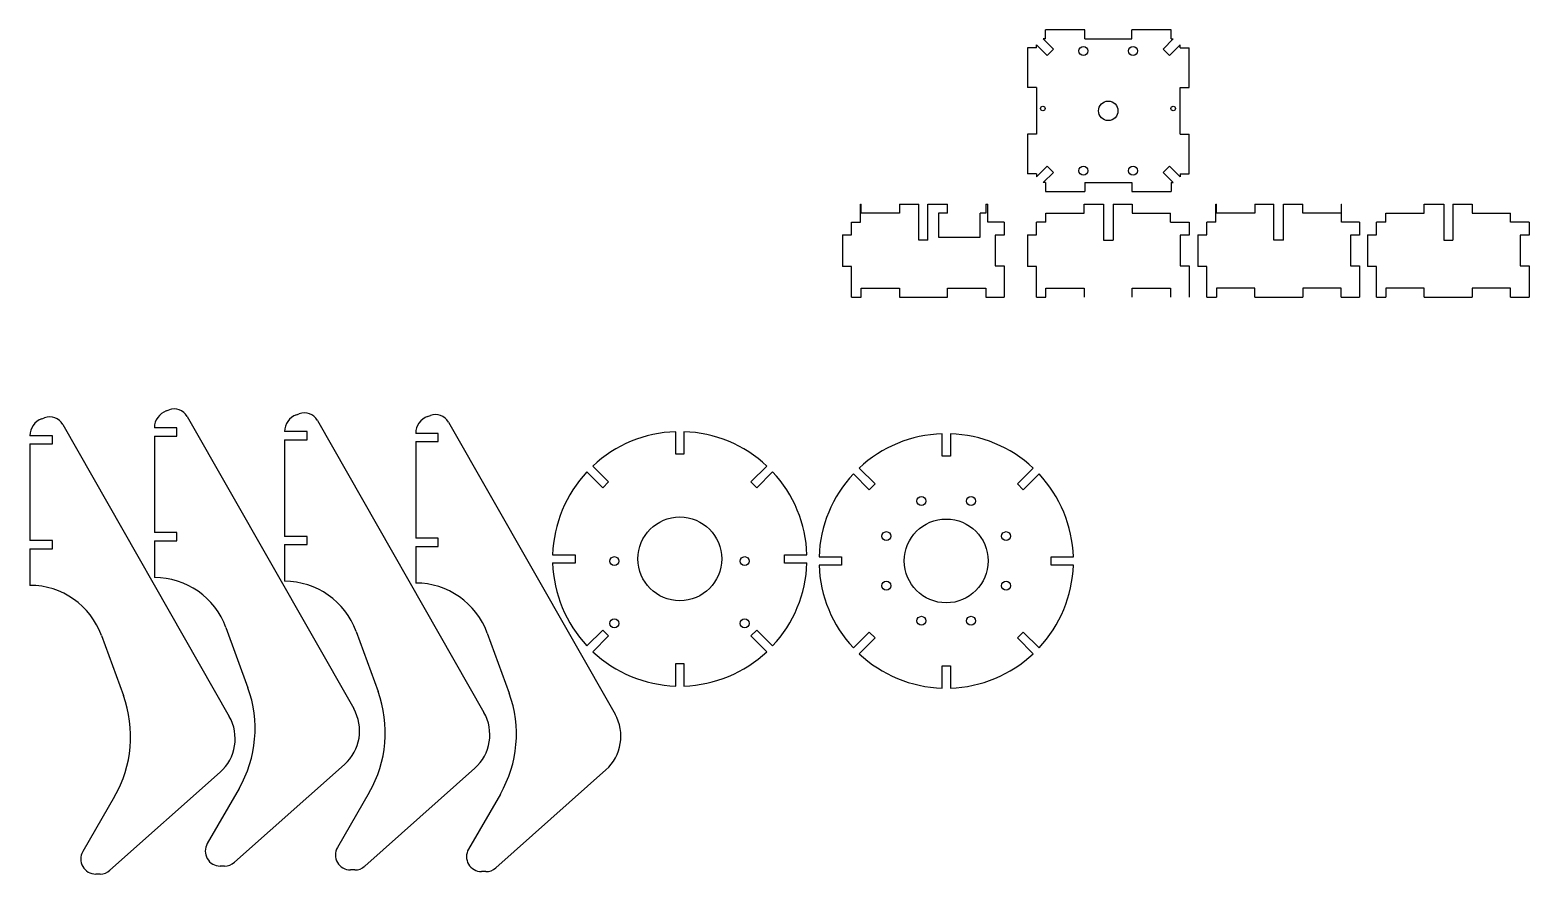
# Model space of a CAD drawing. Header units: millimetres. Extents: x 74 to 575, y 130 to 412.
import ezdxf

# ---------------------------------------------------------------- set-up
doc = ezdxf.new("R2010")
doc.units = ezdxf.units.MM
doc.header["$LTSCALE"] = 0.5
doc.linetypes.add('SLD-Solid', pattern=[0])

msp = doc.modelspace()

# ---------------------------------------------------------------- linework, layer by layer
at = {"color": 7, "linetype": 'SLD-Solid', "lineweight": 25}
for p, q in [((426.33, 412.02), (413.16, 412.02)), ((413.16, 409.02), (413.16, 412.02)), ((426.33, 409.02), (426.33, 412.02)), ((441.98, 409.02), (441.98, 412.02)), ((455.16, 412.02), (441.98, 412.02)), ((455.16, 409.02), (455.16, 412.02)), ((407.16, 406.02), (407.16, 392.84)), ((410.16, 406.02), (407.16, 406.02)), ((410.16, 406.02), (410.16, 407.07)), ((410.16, 407.07), (413.74, 403.49)), ((415.86, 405.61), (412.46, 409.02)), ((413.16, 409.02), (412.46, 409.02)), ((426.33, 409.02), (441.98, 409.02)), ((455.86, 409.02), (452.45, 405.61)), ((454.58, 403.49), (458.16, 407.07)), ((455.16, 409.02), (455.86, 409.02)), ((458.16, 406.02), (458.16, 407.07)), ((458.16, 406.02), (461.16, 406.02)), ((461.16, 392.84), (461.16, 406.02)), ((413.74, 403.49), (415.86, 405.61)), ((452.45, 405.61), (454.58, 403.49)), ((410.16, 392.84), (407.16, 392.84)), ((410.16, 392.84), (410.16, 377.19)), ((458.16, 392.84), (461.16, 392.84)), ((458.16, 377.19), (458.16, 392.84)), ((407.16, 377.19), (407.16, 364.02)), ((410.16, 377.19), (407.16, 377.19)), ((458.16, 377.19), (461.16, 377.19)), ((461.16, 364.02), (461.16, 377.19)), ((413.74, 366.54), (410.16, 362.96)), ((415.86, 364.42), (413.74, 366.54)), ((454.58, 366.54), (452.45, 364.42)), ((458.16, 362.96), (454.58, 366.54)), ((410.16, 364.02), (407.16, 364.02)), ((410.16, 364.02), (410.16, 362.96)), ((412.46, 361.02), (415.86, 364.42)), ((413.16, 361.02), (412.46, 361.02)), ((413.16, 361.02), (413.16, 358.02)), ((426.33, 361.02), (441.98, 361.02)), ((426.33, 361.02), (426.33, 358.02)), ((441.98, 361.02), (441.98, 358.02)), ((452.45, 364.42), (455.86, 361.02)), ((455.16, 361.02), (455.86, 361.02)), ((455.16, 361.02), (455.16, 358.02)), ((458.16, 364.02), (461.16, 364.02)), ((458.16, 364.02), (458.16, 362.96)), ((413.16, 358.02), (426.33, 358.02)), ((441.98, 358.02), (455.16, 358.02)), ((351.4, 353.82), (351.57, 353.82)), ((351.4, 347.82), (351.4, 353.82)), ((351.57, 350.82), (351.57, 353.82)), ((364.4, 350.82), (351.57, 350.82)), ((364.4, 353.82), (364.4, 350.82)), ((364.4, 353.82), (370.9, 353.82)), ((370.9, 341.82), (370.9, 353.82)), ((373.9, 341.82), (373.9, 353.82)), ((373.9, 353.82), (380.4, 353.82)), ((380.4, 350.82), (377.4, 350.82)), ((377.4, 350.82), (377.4, 342.82)), ((380.4, 350.82), (380.4, 353.82)), ((391.4, 342.82), (391.4, 350.82)), ((393.22, 350.82), (391.4, 350.82)), ((393.22, 353.82), (393.22, 350.82)), ((393.22, 353.82), (393.9, 353.82)), ((393.9, 347.82), (393.9, 353.82)), ((413.33, 347.82), (413.33, 350.82)), ((413.33, 350.82), (426.16, 350.82)), ((426.16, 350.82), (426.16, 353.82)), ((426.16, 353.82), (432.53, 353.82)), ((432.53, 353.82), (432.53, 341.82)), ((435.78, 353.82), (435.78, 341.82)), ((435.78, 353.82), (442.16, 353.82)), ((442.16, 353.82), (442.16, 350.82)), ((442.16, 350.82), (454.98, 350.82)), ((454.98, 347.82), (454.98, 350.82)), ((470.11, 347.82), (470.11, 353.82)), ((470.11, 353.82), (470.28, 353.82)), ((470.28, 350.82), (470.28, 353.82)), ((483.11, 350.82), (470.28, 350.82)), ((483.11, 353.82), (483.11, 350.82)), ((483.11, 353.82), (489.48, 353.82)), ((489.48, 341.82), (489.48, 353.82)), ((492.73, 341.82), (492.73, 353.82)), ((492.73, 353.82), (499.11, 353.82)), ((499.11, 350.82), (499.11, 353.82)), ((511.93, 350.82), (499.11, 350.82)), ((511.93, 353.82), (511.93, 350.82)), ((511.93, 353.82), (512.11, 353.82)), ((512.11, 347.82), (512.11, 353.82)), ((526.89, 347.82), (526.89, 350.82)), ((526.89, 350.82), (539.72, 350.82)), ((539.72, 350.82), (539.72, 353.82)), ((539.72, 353.82), (546.22, 353.82)), ((546.22, 353.82), (546.22, 341.82)), ((549.22, 353.82), (549.22, 341.82)), ((549.22, 353.82), (555.72, 353.82)), ((555.72, 353.82), (555.72, 350.82)), ((555.72, 350.82), (568.54, 350.82)), ((568.54, 347.82), (568.54, 350.82)), ((348.4, 343.6), (348.4, 347.82)), ((348.4, 347.82), (351.4, 347.82)), ((399.4, 347.82), (393.9, 347.82)), ((399.4, 347.82), (399.4, 343.43)), ((410.16, 343.6), (410.16, 347.82)), ((413.33, 347.82), (410.16, 347.82)), ((454.98, 347.82), (461.16, 347.82)), ((461.16, 347.82), (461.16, 343.43)), ((467.11, 343.6), (467.11, 347.82)), ((470.11, 347.82), (467.11, 347.82)), ((518.11, 347.82), (512.11, 347.82)), ((518.11, 347.82), (518.11, 343.43)), ((523.72, 343.6), (523.72, 347.82)), ((526.89, 347.82), (523.72, 347.82)), ((574.72, 347.82), (568.54, 347.82)), ((574.72, 347.82), (574.72, 343.43)), ((345.4, 343.6), (345.4, 333.04)), ((345.4, 343.6), (348.4, 343.6)), ((373.9, 341.82), (370.9, 341.82)), ((377.4, 342.82), (391.4, 342.82)), ((399.4, 343.43), (396.4, 343.43)), ((396.4, 343.43), (396.4, 333.21)), ((407.16, 343.6), (407.16, 333.04)), ((407.16, 343.6), (410.16, 343.6)), ((432.53, 341.82), (435.78, 341.82)), ((461.16, 343.43), (458.16, 343.43)), ((458.16, 343.43), (458.16, 333.21)), ((464.11, 343.6), (464.11, 333.04)), ((464.11, 343.6), (467.11, 343.6)), ((492.73, 341.82), (489.48, 341.82)), ((518.11, 343.43), (515.11, 343.43)), ((515.11, 343.43), (515.11, 333.21)), ((520.72, 343.6), (520.72, 333.04)), ((520.72, 343.6), (523.72, 343.6)), ((546.22, 341.82), (549.22, 341.82)), ((574.72, 343.43), (571.72, 343.43)), ((571.72, 343.43), (571.72, 333.21)), ((348.4, 333.04), (345.4, 333.04)), ((348.4, 322.82), (348.4, 333.04)), ((396.4, 333.21), (399.4, 333.21)), ((399.4, 333.21), (399.4, 322.82)), ((410.16, 333.04), (407.16, 333.04)), ((410.16, 322.82), (410.16, 333.04)), ((458.16, 333.21), (461.16, 333.21)), ((461.16, 333.21), (461.16, 322.82)), ((467.11, 333.04), (464.11, 333.04)), ((467.11, 322.82), (467.11, 333.04)), ((515.11, 333.21), (518.11, 333.21)), ((518.11, 333.21), (518.11, 322.82)), ((523.72, 333.04), (520.72, 333.04)), ((523.72, 322.82), (523.72, 333.04)), ((571.72, 333.21), (574.72, 333.21)), ((574.72, 333.21), (574.72, 322.82)), ((351.57, 325.82), (364.4, 325.82)), ((351.57, 322.82), (351.57, 325.82)), ((364.4, 325.82), (364.4, 322.82)), ((380.4, 325.82), (393.22, 325.82)), ((380.4, 322.82), (380.4, 325.82)), ((393.22, 325.82), (393.22, 322.82)), ((413.33, 325.82), (426.16, 325.82)), ((413.33, 322.82), (413.33, 325.82)), ((426.16, 325.82), (426.16, 322.82)), ((442.16, 325.82), (454.98, 325.82)), ((442.16, 322.82), (442.16, 325.82)), ((454.98, 325.82), (454.98, 322.82)), ((483.11, 325.82), (470.28, 325.82)), ((470.28, 325.82), (470.28, 322.82)), ((483.11, 322.82), (483.11, 325.82)), ((511.93, 325.82), (499.11, 325.82)), ((499.11, 325.82), (499.11, 322.82)), ((511.93, 322.82), (511.93, 325.82)), ((539.72, 325.82), (526.89, 325.82)), ((526.89, 325.82), (526.89, 322.82)), ((539.72, 322.82), (539.72, 325.82)), ((568.54, 325.82), (555.72, 325.82)), ((555.72, 325.82), (555.72, 322.82)), ((568.54, 322.82), (568.54, 325.82)), ((348.4, 322.82), (351.57, 322.82)), ((364.4, 322.82), (380.4, 322.82)), ((393.22, 322.82), (399.4, 322.82)), ((410.16, 322.82), (413.33, 322.82)), ((467.11, 322.82), (470.28, 322.82)), ((483.11, 322.82), (499.11, 322.82)), ((511.93, 322.82), (518.11, 322.82)), ((523.72, 322.82), (526.89, 322.82)), ((539.72, 322.82), (555.72, 322.82)), ((568.54, 322.82), (574.72, 322.82)), ((77.89, 282.14), (78.83, 282.48)), ((119.46, 284.78), (120.4, 285.12)), ((126.46, 282.9), (182.09, 185.35)), ((162.96, 283.49), (163.9, 283.83)), ((169.96, 281.61), (225.59, 184.06)), ((206.76, 282.92), (207.7, 283.26)), ((213.75, 281.04), (269.38, 183.49)), ((81.44, 276.5), (73.94, 276.5)), ((81.44, 273.75), (81.44, 276.5)), ((84.88, 280.26), (140.52, 182.71)), ((123.02, 279.14), (115.52, 279.14)), ((115.52, 276.39), (115.52, 244.14)), ((115.52, 276.39), (123.02, 276.39)), ((123.02, 276.39), (123.02, 279.14)), ((166.52, 277.85), (159.02, 277.85)), ((166.52, 275.1), (166.52, 277.85)), ((210.31, 277.28), (202.81, 277.28)), ((210.31, 274.53), (210.31, 277.28)), ((289.65, 270.35), (289.65, 277.83)), ((292.4, 277.83), (292.4, 270.35)), ((378.66, 269.66), (378.66, 277.14)), ((381.41, 277.14), (381.41, 269.66)), ((73.94, 273.75), (73.94, 241.5)), ((73.94, 273.75), (81.44, 273.75)), ((159.02, 275.1), (159.02, 242.85)), ((159.02, 275.1), (166.52, 275.1)), ((202.81, 274.53), (202.81, 242.28)), ((202.81, 274.53), (210.31, 274.53)), ((261.96, 266.36), (267.24, 261.07)), ((292.4, 270.35), (289.65, 270.35)), ((314.8, 261.07), (320.08, 266.36)), ((350.97, 265.67), (356.26, 260.38)), ((381.41, 269.66), (378.66, 269.66)), ((403.81, 260.38), (409.1, 265.67)), ((265.3, 259.12), (260.01, 264.41)), ((267.24, 261.07), (265.3, 259.12)), ((316.74, 259.12), (314.8, 261.07)), ((322.03, 264.41), (316.74, 259.12)), ((354.31, 258.44), (349.02, 263.72)), ((411.04, 263.72), (405.75, 258.44)), ((356.26, 260.38), (354.31, 258.44)), ((405.75, 258.44), (403.81, 260.38)), ((81.44, 241.5), (73.94, 241.5)), ((81.44, 238.75), (81.44, 241.5)), ((123.02, 244.14), (115.52, 244.14)), ((115.52, 241.39), (115.52, 229.14)), ((115.52, 241.39), (123.02, 241.39)), ((123.02, 241.39), (123.02, 244.14)), ((166.52, 242.85), (159.02, 242.85)), ((166.52, 240.1), (166.52, 242.85)), ((210.31, 242.28), (202.81, 242.28)), ((210.31, 239.53), (210.31, 242.28)), ((73.94, 238.75), (73.94, 226.5)), ((73.94, 238.75), (81.44, 238.75)), ((159.02, 240.1), (159.02, 227.85)), ((159.02, 240.1), (166.52, 240.1)), ((202.81, 239.53), (202.81, 227.28)), ((202.81, 239.53), (210.31, 239.53)), ((248.54, 236.72), (256.02, 236.72)), ((256.02, 236.72), (256.02, 233.97)), ((326.02, 236.72), (333.5, 236.72)), ((326.02, 233.97), (326.02, 236.72)), ((337.55, 236.03), (345.03, 236.03)), ((345.03, 236.03), (345.03, 233.28)), ((415.03, 236.03), (422.51, 236.03)), ((415.03, 233.28), (415.03, 236.03)), ((256.02, 233.97), (248.54, 233.97)), ((333.5, 233.97), (326.02, 233.97)), ((345.03, 233.28), (337.55, 233.28)), ((422.51, 233.28), (415.03, 233.28)), ((139.42, 212.4), (146.73, 192.32)), ((182.92, 211.11), (190.23, 191.03)), ((226.72, 210.55), (234.03, 190.46)), ((260.01, 206.28), (265.3, 211.57)), ((265.3, 211.57), (267.24, 209.63)), ((314.8, 209.63), (316.74, 211.57)), ((316.74, 211.57), (322.03, 206.28)), ((349.02, 205.6), (354.31, 210.88)), ((354.31, 210.88), (356.26, 208.94)), ((403.81, 208.94), (405.75, 210.88)), ((405.75, 210.88), (411.04, 205.6)), ((97.85, 209.76), (105.16, 189.68)), ((267.24, 209.63), (261.96, 204.34)), ((320.08, 204.34), (314.8, 209.63)), ((356.26, 208.94), (350.97, 203.65)), ((409.1, 203.65), (403.81, 208.94)), ((289.65, 200.35), (292.4, 200.35)), ((289.65, 192.87), (289.65, 200.35)), ((292.4, 200.35), (292.4, 192.87)), ((378.66, 199.66), (381.41, 199.66)), ((378.66, 192.18), (378.66, 199.66)), ((381.41, 199.66), (381.41, 192.18)), ((179.03, 166.71), (142.25, 133.99)), ((222.53, 165.42), (185.75, 132.7)), ((137.46, 164.07), (100.67, 131.35)), ((266.32, 164.86), (229.54, 132.13)), ((102.21, 155.99), (91.58, 137.58)), ((143.78, 158.64), (133.15, 140.23)), ((187.29, 157.34), (176.66, 138.93)), ((231.08, 156.78), (220.45, 138.37)), ((138.92, 132.73), (137.49, 132.73)), ((182.42, 131.43), (180.99, 131.43)), ((226.22, 130.87), (224.78, 130.87)), ((97.35, 130.08), (95.91, 130.08))]:
    msp.add_line(p, q, dxfattribs=at)
for centre, radius in [((425.87, 405.02), 1.5), ((442.44, 405.02), 1.5), ((412.31, 385.78), 0.75), ((434.16, 385.02), 3.25), ((455.86, 385.78), 0.75), ((425.87, 365.02), 1.5), ((442.44, 365.02), 1.5), ((371.75, 254.66), 1.5), ((388.32, 254.66), 1.5), ((291.02, 235.35), 14), ((380.03, 234.66), 14), ((360.03, 242.94), 1.5), ((400.03, 242.94), 1.5), ((269.17, 234.59), 1.5), ((312.72, 234.59), 1.5), ((360.03, 226.38), 1.5), ((400.03, 226.38), 1.5), ((371.75, 214.66), 1.5), ((388.32, 214.66), 1.5), ((269.17, 213.8), 1.5), ((312.72, 213.8), 1.51)]:
    msp.add_circle(centre, radius, dxfattribs=at)
for centre, radius, start, end in [((79.94, 276.5), 6, 110, 180), ((80.54, 277.78), 5, 29.696, 110), ((121.52, 279.14), 6, 110, 180), ((122.11, 280.42), 5, 29.696, 110), ((165.02, 277.85), 6, 110, 180), ((165.61, 279.13), 5, 29.696, 110), ((208.81, 277.28), 6, 110, 180), ((209.41, 278.57), 5, 29.696, 110), ((291.02, 235.35), 42.5, 91.854, 133.146), ((291.02, 235.35), 42.5, 46.854, 88.146), ((380.03, 234.66), 42.5, 91.854, 133.146), ((380.03, 234.66), 42.5, 46.854, 88.146), ((291.02, 235.35), 42.5, 136.854, 178.146), ((291.02, 235.35), 42.5, 1.854, 43.146), ((380.03, 234.66), 42.5, 136.854, 178.146), ((380.03, 234.66), 42.5, 1.854, 43.146), ((291.02, 235.35), 42.5, 181.854, 223.146), ((291.02, 235.35), 42.5, 316.854, 358.146), ((380.03, 234.66), 42.5, 181.854, 223.146), ((380.03, 234.66), 42.5, 316.854, 358.146), ((73.94, 201.06), 25.44, 20, 90), ((115.52, 203.7), 25.44, 20, 90), ((159.02, 202.41), 25.44, 20, 90), ((202.81, 201.84), 25.44, 20, 90), ((291.02, 235.35), 42.5, 226.854, 268.146), ((291.02, 235.35), 42.5, 271.854, 313.146), ((380.03, 234.66), 42.5, 226.854, 268.146), ((380.03, 234.66), 42.5, 271.854, 313.146), ((109.14, 178.64), 40, 330, 20), ((152.64, 177.34), 40, 330, 20), ((196.44, 176.78), 40, 330, 20), ((67.57, 175.99), 40, 330, 20), ((169.06, 177.92), 15, 311.6553, 29.696), ((127.49, 175.28), 15, 311.6553, 29.696), ((212.56, 176.63), 15, 311.6553, 29.696), ((256.35, 176.06), 15, 311.6553, 29.696), ((137.49, 137.73), 5, 150, 270), ((95.91, 135.08), 5, 150, 270), ((180.99, 136.43), 5, 150, 270), ((224.78, 135.87), 5, 150, 270), ((97.35, 135.08), 5, 270, 311.6553), ((138.92, 137.73), 5, 270, 311.6553), ((182.42, 136.43), 5, 270, 311.6553), ((226.22, 135.87), 5, 270, 311.6553)]:
    msp.add_arc(centre, radius, start, end, dxfattribs=at)

doc.saveas('drawing.dxf')
